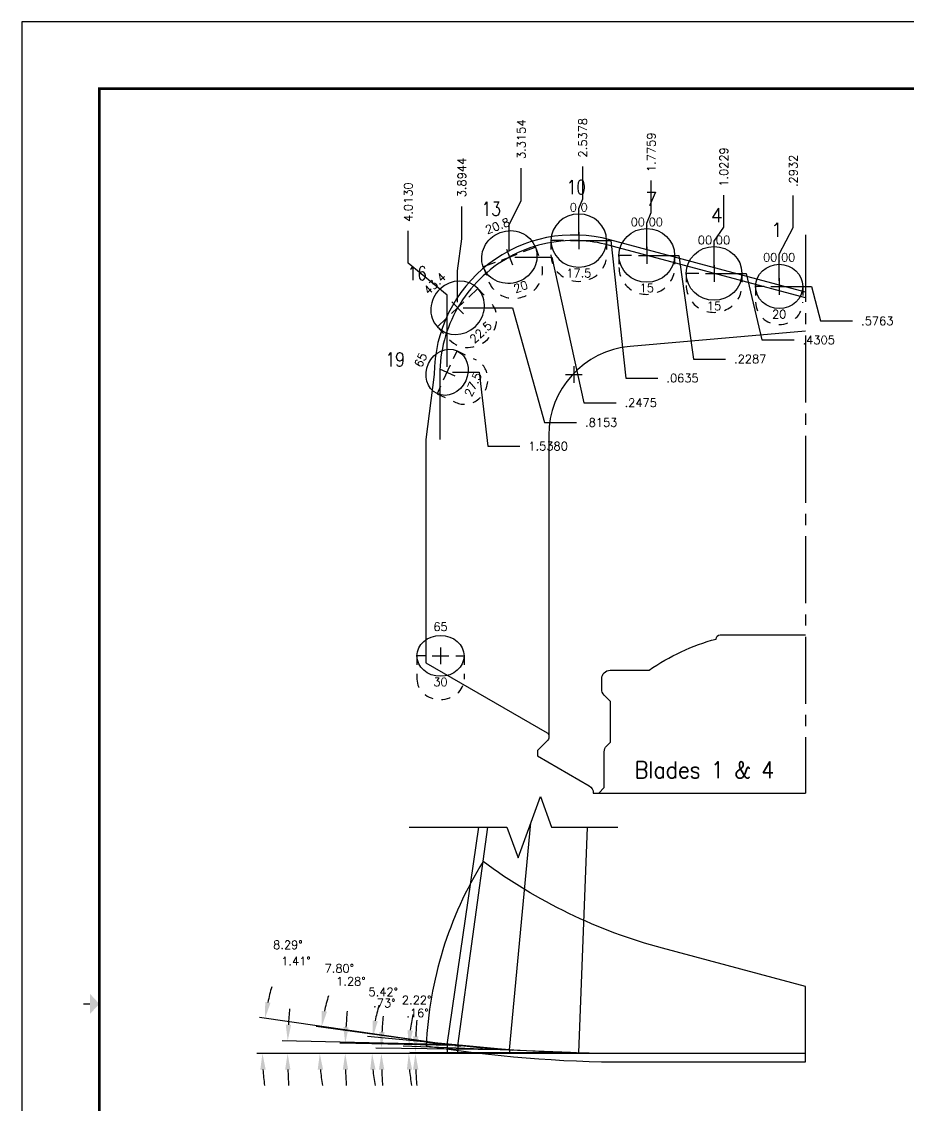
# Model space of a CAD drawing. Extents: x 72.5 to 106.5, y 4 to 26.
# Drawn here: x 72.5 to 82.43, y 13.82 to 25.96 of the extents above; entities that cross this region are included whole.
import ezdxf
from ezdxf.enums import TextEntityAlignment as Align

# ---------------------------------------------------------------- set-up
doc = ezdxf.new("R2010")
doc.units = 0
doc.header["$MEASUREMENT"] = 0
doc.header["$PDMODE"] = 3
doc.linetypes.add('CENTER2', pattern=[1.125, 0.75, -0.125, 0.125, -0.125])
doc.linetypes.add('HIDDEN2', pattern=[0.1875, 0.125, -0.0625])
doc.layers.get('0').update_dxf_attribs({"linetype": 'CONTINUOUS'})
doc.layers.get('Defpoints').update_dxf_attribs({"color": 10, "linetype": 'CONTINUOUS'})
for name, color, linetype in [('Blade1', 40, 'CONTINUOUS'), ('CLine', 5, 'CENTER2'), ('Dims', 4, 'CONTINUOUS'), ('Title Block', 7, 'CONTINUOUS')]:
    doc.layers.add(name, color=color, linetype=linetype)
doc.styles.add('RomanD', font='romand.shx', dxfattribs={"width": 0.9})
doc.styles.add('RomanS', font='romans')
doc.dimstyles.get("Standard").update_dxf_attribs({"dimtxt": 0.094, "dimasz": 0.18, "dimexe": 0.0625, "dimexo": 0.0625, "dimgap": 0.09, "dimtad": 0, "dimtih": 1, "dimtoh": 1, "dimdec": 4, "dimzin": 4, "dimdsep": 46, "dimtxsty": 'RomanS', "dimcen": 0.09, "dimazin": 1, "dimtfac": 1, "dimtdec": 4, "dimtofl": 0, "dimtmove": 0, "dimatfit": 1, "dimfxl": 1, "dimtolj": 1, "dimtzin": 0, "dimarcsym": 0})

# ---------------------------------------------------------------- blocks, each defined once
blk = doc.blocks.new('CMark')
at = {"layer": 'CLine'}
for p, q in [((-0.094, 0), (0.094, 0)), ((0, 0.094), (0, -0.094))]:
    blk.add_line(p, q, dxfattribs=at)
blk = doc.blocks.new('1613@15')
for p, q in [((-0.17, 0), (-0.312, 0)), ((0.171, 0), (0.312, 0))]:
    blk.add_line(p, q)
at = {"color": 8, "linetype": 'HIDDEN2', "ltscale": 0.5}
blk.add_line((-0.312, 0), (-0.312, -0.135), dxfattribs=at)
at = {"color": 8, "linetype": 'HIDDEN2', "ltscale": 0.5, "flags": 128}
blk.add_lwpolyline([(0.312, 0), (0.312, -0.135)], dxfattribs=at)
blk.add_ellipse((0, 0), major_axis=(-0.312, 0), ratio=0.965926, start_param=-3.141592653589793, end_param=3.141592653589793)
at = {"color": 8, "linetype": 'HIDDEN2', "ltscale": 0.5}
blk.add_ellipse((0, -0.135), major_axis=(-0.312, 0), ratio=0.965926, start_param=0, end_param=3.141593, dxfattribs=at)
blk.add_blockref('CMark', (0, 0))
at = {"style": 'RomanS'}
blk.add_text('15', height=0.094, dxfattribs=at).set_placement((0, -0.364), align=Align.MIDDLE_CENTER)
blk.add_attdef('ANG', text='', height=0.094, dxfattribs=at).set_placement((0, 0.298), align=Align.BOTTOM_CENTER)
blk = doc.blocks.new('1313@20')
for p, q in [((-0.17, 0), (-0.265, 0)), ((0.171, 0), (0.264, 0))]:
    blk.add_line(p, q)
at = {"color": 8, "linetype": 'HIDDEN2', "ltscale": 0.5}
blk.add_line((-0.265, 0), (-0.265, -0.178), dxfattribs=at)
at = {"color": 8, "linetype": 'HIDDEN2', "ltscale": 0.5, "flags": 128}
blk.add_lwpolyline([(0.264, 0), (0.264, -0.178)], dxfattribs=at)
blk.add_ellipse((0, 0), major_axis=(0.264, 0), ratio=0.939693)
at = {"color": 8, "linetype": 'HIDDEN2', "ltscale": 0.5}
blk.add_ellipse((0, -0.178), major_axis=(0.264, 0), ratio=0.939693, start_param=3.141593, end_param=6.283185, dxfattribs=at)
blk.add_blockref('CMark', (0, 0))
at = {"style": 'RomanS'}
blk.add_text('20', height=0.094, dxfattribs=at).set_placement((0, -0.311), align=Align.MIDDLE_CENTER)
blk.add_attdef('ANG', text='', height=0.094, dxfattribs=at).set_placement((0, 0.251), align=Align.BOTTOM_CENTER)
blk = doc.blocks.new('1613@17.5')
for p, q in [((-0.17, 0), (-0.312, 0)), ((0.171, 0), (0.312, 0))]:
    blk.add_line(p, q)
at = {"color": 8, "linetype": 'HIDDEN2', "ltscale": 0.5}
blk.add_line((-0.312, 0), (-0.312, -0.159), dxfattribs=at)
at = {"color": 8, "linetype": 'HIDDEN2', "ltscale": 0.5, "flags": 128}
blk.add_lwpolyline([(0.312, 0), (0.312, -0.159)], dxfattribs=at)
at = {"extrusion": (0, 0, -1)}
blk.add_ellipse((0, 0), major_axis=(-0.312, 0), ratio=0.953717, start_param=-3.141592653589793, end_param=3.141592653589793, dxfattribs=at)
at = {"color": 8, "linetype": 'HIDDEN2', "ltscale": 0.5}
blk.add_ellipse((0, -0.159), major_axis=(0.312, 0), ratio=0.953717, start_param=3.141593, end_param=6.283185, dxfattribs=at)
blk.add_blockref('CMark', (0, 0))
at = {"style": 'RomanS'}
blk.add_text('17.5', height=0.094, dxfattribs=at).set_placement((0, -0.364), align=Align.MIDDLE_CENTER)
blk.add_attdef('ANG', text='', height=0.094, dxfattribs=at).set_placement((0, 0.298), align=Align.BOTTOM_CENTER)
blk = doc.blocks.new('*D18')
at = {"layer": 'Defpoints', "color": 0, "transparency": 16777216}
for p in [(81.138, 24.01), (81.273, 23.568), (80.98, 22.992)]:
    blk.add_point(p, dxfattribs=at)
at = {"layer": 'Dims', "color": 0, "lineweight": -2, "transparency": 16777216}
for p, q in [((81.138, 23.65), (81.138, 24.01)), ((80.98, 23.352), (81.138, 23.65)), ((80.98, 23.054), (80.98, 23.352))]:
    blk.add_line(p, q, dxfattribs=at)
at = {"layer": 'Dims', "color": 0, "transparency": 16777216, "insert": (81.138, 24.286), "char_height": 0.094, "attachment_point": 5, "rotation": 90, "style": 'RomanS'}
blk.add_mtext('\\A1;.2932', dxfattribs=at)
blk = doc.blocks.new('*D19')
at = {"layer": 'Defpoints', "color": 0, "transparency": 16777216}
for p in [(80.36, 24.015), (81.273, 23.568), (80.25, 23.138)]:
    blk.add_point(p, dxfattribs=at)
at = {"layer": 'Dims', "color": 0, "lineweight": -2, "transparency": 16777216}
for p, q in [((80.36, 23.655), (80.36, 24.015)), ((80.25, 23.498), (80.36, 23.655)), ((80.25, 23.2), (80.25, 23.498))]:
    blk.add_line(p, q, dxfattribs=at)
at = {"layer": 'Dims', "color": 0, "transparency": 16777216, "insert": (80.36, 24.329), "char_height": 0.094, "attachment_point": 5, "rotation": 90, "style": 'RomanS'}
blk.add_mtext('\\A1;1.0229', dxfattribs=at)
blk = doc.blocks.new('*D20')
at = {"layer": 'Defpoints', "color": 0, "transparency": 16777216}
for p in [(79.547, 24.18), (81.273, 23.568), (79.497, 23.34)]:
    blk.add_point(p, dxfattribs=at)
at = {"layer": 'Dims', "color": 0, "lineweight": -2, "transparency": 16777216}
for p, q in [((79.547, 23.82), (79.547, 24.18)), ((79.497, 23.7), (79.547, 23.82)), ((79.497, 23.402), (79.497, 23.7))]:
    blk.add_line(p, q, dxfattribs=at)
at = {"layer": 'Dims', "color": 0, "transparency": 16777216, "insert": (79.547, 24.494), "char_height": 0.094, "attachment_point": 5, "rotation": 90, "style": 'RomanS'}
blk.add_mtext('\\A1;1.7759', dxfattribs=at)
blk = doc.blocks.new('*D21')
at = {"layer": 'Defpoints', "color": 0, "transparency": 16777216}
for p in [(78.78, 24.334), (81.273, 23.568), (78.735, 23.505)]:
    blk.add_point(p, dxfattribs=at)
at = {"layer": 'Dims', "color": 0, "lineweight": -2, "transparency": 16777216}
for p, q in [((78.78, 23.974), (78.78, 24.334)), ((78.735, 23.865), (78.78, 23.974)), ((78.735, 23.567), (78.735, 23.865))]:
    blk.add_line(p, q, dxfattribs=at)
at = {"layer": 'Dims', "color": 0, "transparency": 16777216, "insert": (78.78, 24.657), "char_height": 0.094, "attachment_point": 5, "rotation": 90, "style": 'RomanS'}
blk.add_mtext('\\A1;2.5378', dxfattribs=at)
blk = doc.blocks.new('*D22')
at = {"layer": 'Defpoints', "color": 0, "transparency": 16777216}
for p in [(81.273, 23.568), (80.98, 22.992), (81.802, 22.606)]:
    blk.add_point(p, dxfattribs=at)
at = {"layer": 'Dims', "color": 0, "lineweight": -2, "transparency": 16777216}
for p, q in [((81.042, 22.992), (81.34, 22.992)), ((81.34, 22.992), (81.442, 22.606)), ((81.442, 22.606), (81.802, 22.606))]:
    blk.add_line(p, q, dxfattribs=at)
at = {"layer": 'Dims', "color": 0, "transparency": 16777216, "insert": (82.078, 22.606), "char_height": 0.094, "attachment_point": 5, "style": 'RomanS'}
blk.add_mtext('\\A1;.5763', dxfattribs=at)
blk = doc.blocks.new('*D23')
at = {"layer": 'Defpoints', "color": 0, "transparency": 16777216}
for p in [(81.273, 23.568), (80.25, 23.138), (81.147, 22.392)]:
    blk.add_point(p, dxfattribs=at)
at = {"layer": 'Dims', "color": 0, "lineweight": -2, "transparency": 16777216}
for p, q in [((80.312, 23.138), (80.61, 23.138)), ((80.61, 23.138), (80.787, 22.392)), ((80.787, 22.392), (81.147, 22.392))]:
    blk.add_line(p, q, dxfattribs=at)
at = {"layer": 'Dims', "color": 0, "transparency": 16777216, "insert": (81.423, 22.392), "char_height": 0.094, "attachment_point": 5, "style": 'RomanS'}
blk.add_mtext('\\A1;.4305', dxfattribs=at)
blk = doc.blocks.new('*D24')
at = {"layer": 'Defpoints', "color": 0, "transparency": 16777216}
for p in [(81.273, 23.568), (79.497, 23.34), (80.379, 22.179)]:
    blk.add_point(p, dxfattribs=at)
at = {"layer": 'Dims', "color": 0, "lineweight": -2, "transparency": 16777216}
for p, q in [((79.559, 23.34), (79.857, 23.34)), ((79.857, 23.34), (80.019, 22.179)), ((80.019, 22.179), (80.379, 22.179))]:
    blk.add_line(p, q, dxfattribs=at)
at = {"layer": 'Dims', "color": 0, "transparency": 16777216, "insert": (80.655, 22.179), "char_height": 0.094, "attachment_point": 5, "style": 'RomanS'}
blk.add_mtext('\\A1;.2287', dxfattribs=at)
blk = doc.blocks.new('*D25')
at = {"layer": 'Defpoints', "color": 0, "transparency": 16777216}
for p in [(81.273, 23.568), (78.735, 23.505), (79.622, 21.965)]:
    blk.add_point(p, dxfattribs=at)
at = {"layer": 'Dims', "color": 0, "lineweight": -2, "transparency": 16777216}
for p, q in [((78.798, 23.505), (79.095, 23.505)), ((79.095, 23.505), (79.262, 21.965)), ((79.262, 21.965), (79.622, 21.965))]:
    blk.add_line(p, q, dxfattribs=at)
at = {"layer": 'Dims', "color": 0, "transparency": 16777216, "insert": (79.897, 21.965), "char_height": 0.094, "attachment_point": 5, "style": 'RomanS'}
blk.add_mtext('\\A1;.0635', dxfattribs=at)
blk = doc.blocks.new('1613@20')
for p, q in [((-0.17, 0), (-0.312, 0)), ((0.171, 0), (0.312, 0))]:
    blk.add_line(p, q)
at = {"color": 8, "linetype": 'HIDDEN2', "ltscale": 0.5}
blk.add_line((-0.312, 0), (-0.312, -0.178), dxfattribs=at)
at = {"color": 8, "linetype": 'HIDDEN2', "ltscale": 0.5, "flags": 128}
blk.add_lwpolyline([(0.312, 0), (0.312, -0.178)], dxfattribs=at)
blk.add_ellipse((0, 0), major_axis=(-0.312, 0), ratio=0.939693, start_param=-3.141592653589793, end_param=3.141592653589793)
at = {"color": 8, "linetype": 'HIDDEN2', "ltscale": 0.5}
blk.add_ellipse((0, -0.178), major_axis=(-0.312, 0), ratio=0.939693, start_param=0, end_param=3.141593, dxfattribs=at)
blk.add_blockref('CMark', (0, 0))
at = {"style": 'RomanS'}
blk.add_text('20', height=0.094, dxfattribs=at).set_placement((0, -0.356), align=Align.MIDDLE_CENTER)
blk.add_attdef('ANG', text='', height=0.094, dxfattribs=at).set_placement((0, 0.298), align=Align.BOTTOM_CENTER)
blk = doc.blocks.new('*D26')
at = {"layer": 'Defpoints', "color": 0, "transparency": 16777216}
for p in [(78.091, 24.315), (81.273, 23.568), (77.957, 23.321)]:
    blk.add_point(p, dxfattribs=at)
at = {"layer": 'Dims', "color": 0, "lineweight": -2, "transparency": 16777216}
for p, q in [((78.091, 23.955), (78.091, 24.315)), ((77.957, 23.681), (78.091, 23.955)), ((77.957, 23.383), (77.957, 23.681))]:
    blk.add_line(p, q, dxfattribs=at)
at = {"layer": 'Dims', "color": 0, "transparency": 16777216, "insert": (78.091, 24.64), "char_height": 0.094, "attachment_point": 5, "rotation": 90, "style": 'RomanS'}
blk.add_mtext('\\A1;3.3154', dxfattribs=at)
blk = doc.blocks.new('*D27')
at = {"layer": 'Defpoints', "color": 0, "transparency": 16777216}
for p in [(81.273, 23.568), (77.957, 23.321), (79.153, 21.689)]:
    blk.add_point(p, dxfattribs=at)
at = {"layer": 'Dims', "color": 0, "lineweight": -2, "transparency": 16777216}
for p, q in [((78.02, 23.321), (78.433, 23.321)), ((78.433, 23.321), (78.793, 21.689)), ((78.793, 21.689), (79.153, 21.689))]:
    blk.add_line(p, q, dxfattribs=at)
at = {"layer": 'Dims', "color": 0, "transparency": 16777216, "insert": (79.429, 21.689), "char_height": 0.094, "attachment_point": 5, "style": 'RomanS'}
blk.add_mtext('\\A1;.2475', dxfattribs=at)
blk = doc.blocks.new('1613@22.5')
for p, q in [((-0.17, 0), (-0.312, 0)), ((0.171, 0), (0.312, 0))]:
    blk.add_line(p, q)
at = {"color": 8, "linetype": 'HIDDEN2', "ltscale": 0.5}
blk.add_line((-0.312, 0), (-0.312, -0.178), dxfattribs=at)
at = {"color": 8, "linetype": 'HIDDEN2', "ltscale": 0.5, "flags": 128}
blk.add_lwpolyline([(0.312, 0), (0.312, -0.178)], dxfattribs=at)
at = {"extrusion": (0, 0, -1)}
blk.add_ellipse((0, 0), major_axis=(-0.312, 0), ratio=0.92388, start_param=-3.141592653589793, end_param=3.141592653589793, dxfattribs=at)
at = {"color": 8, "linetype": 'HIDDEN2', "ltscale": 0.5}
blk.add_ellipse((0, -0.199), major_axis=(0.312, 0), ratio=0.92388, start_param=3.141593, end_param=6.283185, dxfattribs=at)
blk.add_blockref('CMark', (0, 0))
at = {"style": 'RomanS'}
blk.add_text('22.5', height=0.094, dxfattribs=at).set_placement((0, -0.377), align=Align.MIDDLE_CENTER)
blk.add_attdef('ANG', text='', height=0.094, dxfattribs=at).set_placement((0, 0.298), align=Align.BOTTOM_CENTER)
blk = doc.blocks.new('*D28')
at = {"layer": 'Defpoints', "color": 0, "transparency": 16777216}
for p in [(77.425, 23.886), (81.273, 23.568), (77.378, 22.753)]:
    blk.add_point(p, dxfattribs=at)
at = {"layer": 'Dims', "color": 0, "lineweight": -2, "transparency": 16777216}
for p, q in [((77.425, 23.526), (77.425, 23.886)), ((77.378, 23.166), (77.425, 23.526)), ((77.378, 22.815), (77.378, 23.166))]:
    blk.add_line(p, q, dxfattribs=at)
at = {"layer": 'Dims', "color": 0, "transparency": 16777216, "insert": (77.425, 24.211), "char_height": 0.094, "attachment_point": 5, "rotation": 90, "style": 'RomanS'}
blk.add_mtext('\\A1;3.8944', dxfattribs=at)
blk = doc.blocks.new('*D29')
at = {"layer": 'Defpoints', "color": 0, "transparency": 16777216}
for p in [(81.273, 23.568), (77.378, 22.753), (78.711, 21.468)]:
    blk.add_point(p, dxfattribs=at)
at = {"layer": 'Dims', "color": 0, "lineweight": -2, "transparency": 16777216}
for p, q in [((77.441, 22.753), (77.991, 22.753)), ((77.991, 22.753), (78.351, 21.468)), ((78.351, 21.468), (78.711, 21.468))]:
    blk.add_line(p, q, dxfattribs=at)
at = {"layer": 'Dims', "color": 0, "transparency": 16777216, "insert": (78.986, 21.468), "char_height": 0.094, "attachment_point": 5, "style": 'RomanS'}
blk.add_mtext('\\A1;.8153', dxfattribs=at)
blk = doc.blocks.new('*D30')
at = {"layer": 'Defpoints', "color": 0, "transparency": 16777216}
for p in [(76.905, 14.405), (78.735, 14.408), (78.735, 14.401), (81.273, 14.401)]:
    blk.add_point(p, dxfattribs=at)
at = {"layer": 'Dims', "color": 0, "lineweight": -2, "transparency": 16777216}
for p, q in [((78.673, 14.408), (76.843, 14.413)), ((78.673, 14.401), (76.843, 14.401))]:
    blk.add_line(p, q, dxfattribs=at)
for start, end in [(175.1186, 177.48), (182.3615, 184.7229)]:
    blk.add_arc((81.273, 14.401), 4.368, start, end, dxfattribs=at)
at = {"layer": 'Dims', "color": 0, "transparency": 16777216}
for points in [[(76.939, 14.592), (76.879, 14.593), (76.905, 14.413)], [(76.879, 14.22), (76.939, 14.221), (76.905, 14.401)]]:
    blk.add_solid(points, dxfattribs=at)
at = {"layer": 'Dims', "color": 0, "transparency": 16777216, "insert": (76.929, 14.855), "char_height": 0.094, "attachment_point": 5, "style": 'RomanS'}
blk.add_mtext('\\A1;.16°', dxfattribs=at)
blk = doc.blocks.new('*D31')
at = {"layer": 'Defpoints', "color": 0, "transparency": 16777216}
for p in [(77.958, 14.443), (76.524, 14.421), (77.957, 14.401), (81.273, 14.401)]:
    blk.add_point(p, dxfattribs=at)
at = {"layer": 'Dims', "color": 0, "lineweight": -2, "transparency": 16777216}
for p, q in [((77.895, 14.443), (76.462, 14.462)), ((77.895, 14.401), (76.461, 14.401))]:
    blk.add_line(p, q, dxfattribs=at)
for start, end in [(174.9302, 177.1019), (182.1718, 184.3435)]:
    blk.add_arc((81.273, 14.401), 4.749, start, end, dxfattribs=at)
at = {"layer": 'Dims', "color": 0, "transparency": 16777216}
for points in [[(76.56, 14.64), (76.5, 14.642), (76.524, 14.461)], [(76.497, 14.22), (76.557, 14.221), (76.524, 14.401)]]:
    blk.add_solid(points, dxfattribs=at)
at = {"layer": 'Dims', "color": 0, "transparency": 16777216, "insert": (76.557, 14.965), "char_height": 0.094, "attachment_point": 5, "style": 'RomanS'}
blk.add_mtext('\\A1;.73°', dxfattribs=at)
blk = doc.blocks.new('*D32')
at = {"layer": 'Defpoints', "color": 0, "transparency": 16777216}
for p in [(77.379, 14.488), (76.119, 14.439), (77.378, 14.401), (81.273, 14.401)]:
    blk.add_point(p, dxfattribs=at)
at = {"layer": 'Dims', "color": 0, "lineweight": -2, "transparency": 16777216}
for p, q in [((77.317, 14.489), (76.058, 14.517)), ((77.316, 14.401), (76.056, 14.401))]:
    blk.add_line(p, q, dxfattribs=at)
for start, end in [(174.7145, 176.7157), (182.0011, 184.0023)]:
    blk.add_arc((81.273, 14.401), 5.154, start, end, dxfattribs=at)
at = {"layer": 'Dims', "color": 0, "transparency": 16777216}
for points in [[(76.157, 14.695), (76.097, 14.697), (76.12, 14.516)], [(76.092, 14.22), (76.152, 14.221), (76.119, 14.401)]]:
    blk.add_solid(points, dxfattribs=at)
at = {"layer": 'Dims', "color": 0, "transparency": 16777216, "insert": (76.183, 15.21), "char_height": 0.094, "attachment_point": 5, "style": 'RomanS'}
blk.add_mtext('\\A1;1.28°', dxfattribs=at)
blk = doc.blocks.new('*D33')
at = {"layer": 'Defpoints', "color": 0, "transparency": 16777216}
for p in [(76.548, 14.401), (76.831, 14.427), (78.704, 14.409), (78.766, 14.406), (79.273, 14.401)]:
    blk.add_point(p, dxfattribs=at)
at = {"layer": 'Dims', "color": 0, "lineweight": -2, "transparency": 16777216}
blk.add_line((78.641, 14.411), (76.77, 14.484), dxfattribs=at)
for start, end in [(167.8923, 172.8383), (184.946, 189.8919)]:
    blk.add_arc((78.917, 14.401), 2.086, start, end, dxfattribs=at)
at = {"layer": 'Dims', "color": 0, "transparency": 16777216}
for points in [[(76.877, 14.658), (76.817, 14.663), (76.832, 14.481)], [(76.809, 14.219), (76.868, 14.222), (76.831, 14.401)]]:
    blk.add_solid(points, dxfattribs=at)
at = {"layer": 'Dims', "color": 0, "transparency": 16777216, "insert": (76.919, 15), "char_height": 0.094, "attachment_point": 5, "style": 'RomanS'}
blk.add_mtext('\\A1;2.22°', dxfattribs=at)
blk = doc.blocks.new('*D34')
at = {"layer": 'Defpoints', "color": 0, "transparency": 16777216}
for p in [(76.421, 14.463), (77.927, 14.446), (76.548, 14.401), (77.989, 14.44), (79.273, 14.401)]:
    blk.add_point(p, dxfattribs=at)
at = {"layer": 'Dims', "color": 0, "lineweight": -2, "transparency": 16777216}
for p, q in [((77.864, 14.451), (76.367, 14.593)), ((76.485, 14.401), (76.358, 14.401))]:
    blk.add_line(p, q, dxfattribs=at)
for start, end in [(164.162, 169.3717), (185.2097, 190.4195)]:
    blk.add_arc((78.401, 14.401), 1.98, start, end, dxfattribs=at)
at = {"layer": 'Dims', "color": 0, "transparency": 16777216}
for points in [[(76.484, 14.762), (76.425, 14.77), (76.429, 14.588)], [(76.399, 14.219), (76.459, 14.222), (76.42, 14.401)]]:
    blk.add_solid(points, dxfattribs=at)
at = {"layer": 'Dims', "color": 0, "transparency": 16777216, "insert": (76.545, 15.091), "char_height": 0.094, "attachment_point": 5, "style": 'RomanS'}
blk.add_mtext('\\A1;5.42°', dxfattribs=at)
blk = doc.blocks.new('*D35')
at = {"layer": 'Defpoints', "color": 0, "transparency": 16777216}
for p in [(75.836, 14.5), (77.348, 14.492), (77.41, 14.484), (76.548, 14.401), (79.273, 14.401)]:
    blk.add_point(p, dxfattribs=at)
at = {"layer": 'Dims', "color": 0, "lineweight": -2, "transparency": 16777216}
for p, q in [((77.287, 14.5), (75.792, 14.705)), ((76.485, 14.401), (75.771, 14.401))]:
    blk.add_line(p, q, dxfattribs=at)
for start, end in [(162.7426, 167.4703), (184.7277, 189.4554)]:
    blk.add_arc((78.016, 14.401), 2.182, start, end, dxfattribs=at)
at = {"layer": 'Dims', "color": 0, "transparency": 16777216}
for points in [[(75.915, 14.869), (75.856, 14.879), (75.854, 14.697)], [(75.811, 14.219), (75.871, 14.222), (75.834, 14.401)]]:
    blk.add_solid(points, dxfattribs=at)
at = {"layer": 'Dims', "color": 0, "transparency": 16777216, "insert": (76.053, 15.354), "char_height": 0.094, "attachment_point": 5, "style": 'RomanS'}
blk.add_mtext('\\A1;7.80°', dxfattribs=at)
blk = doc.blocks.new('*D36')
at = {"layer": 'Defpoints', "color": 0, "transparency": 16777216}
for p in [(76.825, 23.614), (81.273, 23.568), (77.26, 22.03)]:
    blk.add_point(p, dxfattribs=at)
at = {"layer": 'Dims', "color": 0, "lineweight": -2, "transparency": 16777216}
for p, q in [((76.825, 23.254), (76.825, 23.614)), ((77.26, 22.894), (76.825, 23.254)), ((77.26, 22.093), (77.26, 22.894))]:
    blk.add_line(p, q, dxfattribs=at)
at = {"layer": 'Dims', "color": 0, "transparency": 16777216, "insert": (76.825, 23.936), "char_height": 0.094, "attachment_point": 5, "rotation": 90, "style": 'RomanS'}
blk.add_mtext('\\A1;4.0130', dxfattribs=at)
blk = doc.blocks.new('*D37')
at = {"layer": 'Defpoints', "color": 0, "transparency": 16777216}
for p in [(81.273, 23.568), (77.26, 22.03), (78.076, 21.203)]:
    blk.add_point(p, dxfattribs=at)
at = {"layer": 'Dims', "color": 0, "lineweight": -2, "transparency": 16777216}
for p, q in [((77.322, 22.03), (77.62, 22.03)), ((77.62, 22.03), (77.716, 21.203)), ((77.716, 21.203), (78.076, 21.203))]:
    blk.add_line(p, q, dxfattribs=at)
at = {"layer": 'Dims', "color": 0, "transparency": 16777216, "insert": (78.392, 21.203), "char_height": 0.094, "attachment_point": 5, "style": 'RomanS'}
blk.add_mtext('\\A1;1.5380', dxfattribs=at)
blk = doc.blocks.new('1313@27.5')
for p, q in [((-0.17, 0), (-0.265, 0)), ((0.171, 0), (0.264, 0))]:
    blk.add_line(p, q)
at = {"color": 8, "linetype": 'HIDDEN2', "ltscale": 0.5}
blk.add_line((-0.265, 0), (-0.265, -0.231), dxfattribs=at)
at = {"color": 8, "linetype": 'HIDDEN2', "ltscale": 0.5, "flags": 128}
blk.add_lwpolyline([(0.264, 0), (0.264, -0.238)], dxfattribs=at)
blk.add_ellipse((0, 0), major_axis=(0.264, 0), ratio=0.87192)
at = {"color": 8, "linetype": 'HIDDEN2', "ltscale": 0.5}
blk.add_ellipse((0, -0.234), major_axis=(0.264, 0), ratio=0.909731, start_param=3.126121, end_param=6.267714, dxfattribs=at)
blk.add_blockref('CMark', (0, 0))
at = {"style": 'RomanS'}
blk.add_text('27.5', height=0.094, dxfattribs=at).set_placement((0, -0.321), align=Align.MIDDLE_CENTER)
blk.add_attdef('ANG', text='', height=0.094, dxfattribs=at).set_placement((0, 0.251), align=Align.BOTTOM_CENTER)
blk = doc.blocks.new('*D82')
at = {"layer": 'Defpoints', "color": 0, "transparency": 16777216}
for p in [(75.195, 14.533), (77.236, 14.503), (77.286, 14.495), (76.548, 14.401), (79.273, 14.401)]:
    blk.add_point(p, dxfattribs=at)
at = {"layer": 'Dims', "color": 0, "lineweight": -2, "transparency": 16777216}
for p, q in [((77.174, 14.512), (75.159, 14.805)), ((76.485, 14.401), (75.13, 14.401))]:
    blk.add_line(p, q, dxfattribs=at)
for start, end in [(164.1946, 167.9525), (183.7579, 187.5159)]:
    blk.add_arc((77.937, 14.401), 2.745, start, end, dxfattribs=at)
at = {"layer": 'Dims', "color": 0, "transparency": 16777216}
for points in [[(75.282, 14.968), (75.223, 14.979), (75.221, 14.796)], [(75.168, 14.22), (75.228, 14.222), (75.192, 14.401)]]:
    blk.add_solid(points, dxfattribs=at)
at = {"layer": 'Dims', "color": 0, "transparency": 16777216, "insert": (75.477, 15.618), "char_height": 0.094, "attachment_point": 5, "style": 'RomanS'}
blk.add_mtext('\\A1;8.29°', dxfattribs=at)
blk = doc.blocks.new('*D83')
at = {"layer": 'Defpoints', "color": 0, "transparency": 16777216}
for p in [(75.474, 14.448), (77.261, 14.499), (77.26, 14.401), (81.273, 14.401)]:
    blk.add_point(p, dxfattribs=at)
at = {"layer": 'Dims', "color": 0, "lineweight": -2, "transparency": 16777216}
for p, q in [((77.199, 14.501), (75.413, 14.544)), ((77.197, 14.401), (75.411, 14.401))]:
    blk.add_line(p, q, dxfattribs=at)
for start, end in [(175.0369, 176.8154), (181.7784, 183.5569)]:
    blk.add_arc((81.273, 14.401), 5.799, start, end, dxfattribs=at)
at = {"layer": 'Dims', "color": 0, "transparency": 16777216}
for points in [[(75.513, 14.722), (75.453, 14.724), (75.475, 14.543)], [(75.446, 14.22), (75.506, 14.221), (75.474, 14.401)]]:
    blk.add_solid(points, dxfattribs=at)
at = {"layer": 'Dims', "color": 0, "transparency": 16777216, "insert": (75.567, 15.436), "char_height": 0.094, "attachment_point": 5, "style": 'RomanS'}
blk.add_mtext('\\A1;1.41°', dxfattribs=at)
blk = doc.blocks.new('COT_Dblock')
at = {"layer": 'Title Block', "color": 8}
blk.add_lwpolyline([(0, 0), (34, 0), (34, 22), (0, 22)], close=True, dxfattribs=at)
at = {"layer": 'Title Block', "const_width": 0.03}
blk.add_lwpolyline([(33.13, 21.25), (0.87, 21.25), (0.87, 0.75), (33.13, 0.75)], close=True, dxfattribs=at)
at = {"layer": 'Title Block', "const_width": 0.015}
blk.add_lwpolyline([(0.69, 11), (0.765, 11)], dxfattribs=at)
at = {"layer": 'Title Block'}
blk.add_solid([(0.765, 10.887), (0.765, 11.113), (0.87, 11)], dxfattribs=at)
at = {"layer": 'Title Block', "color": 1, "style": 'RomanS', "flags": 8}
for tag, p in [('FNAME', (0.62, 3.75)), ('REVDATE', (0.62, 2.25)), ('USER', (0.62, 0.75))]:
    blk.add_attdef(tag, text='', height=0.047, rotation=90, dxfattribs=at).set_placement(p, align=Align.BOTTOM_LEFT)
at = {"layer": 'Title Block', "color": 3, "style": 'RomanS', "flags": 8}
blk.add_attdef('DRAWN', text='', height=0.11, dxfattribs=at).set_placement((28.7, 1.984), align=Align.MIDDLE_CENTER)
for tag, p in [('DDATE', (28.356, 1.672)), ('CHECK', (28.356, 1.406)), ('MATRL', (28.356, 1.149)), ('PDATE', (28.356, 0.883)), ('SCALE', (29.896, 0.855)), ('SHEET', (32.005, 0.855))]:
    blk.add_attdef(tag, text='', height=0.094, dxfattribs=at).set_placement(p, align=Align.MIDDLE_LEFT)
at = {"layer": 'Title Block', "color": 3, "style": 'RomanD', "width": 0.9, "flags": 8}
for tag, height, p in [('TITL1', 0.125, (31.337, 1.684)), ('TITL2', 0.094, (31.337, 1.514)), ('TITL3', 0.094, (31.337, 1.374))]:
    blk.add_attdef(tag, text='', height=height, dxfattribs=at).set_placement(p, align=Align.MIDDLE_CENTER)
at = {"layer": 'Title Block', "color": 3, "style": 'RomanS', "flags": 8}
for tag, p in [('FSCM#', (30.337, 1.121)), ('DWG#', (31.81, 1.121)), ('REV#', (32.97, 1.121))]:
    blk.add_attdef(tag, text='', height=0.094, dxfattribs=at).set_placement(p, align=Align.TOP_CENTER)
blk = doc.blocks.new('1313@30')
for p, q in [((-0.17, 0), (-0.265, 0)), ((0.171, 0), (0.264, 0))]:
    blk.add_line(p, q)
at = {"color": 8, "linetype": 'HIDDEN2', "ltscale": 0.5}
blk.add_line((-0.265, 0), (-0.265, -0.26), dxfattribs=at)
at = {"color": 8, "linetype": 'HIDDEN2', "ltscale": 0.5, "flags": 128}
blk.add_lwpolyline([(0.264, 0), (0.264, -0.26)], dxfattribs=at)
blk.add_ellipse((0, 0), major_axis=(0.264, 0), ratio=0.866025)
at = {"color": 8, "linetype": 'HIDDEN2', "ltscale": 0.5}
blk.add_ellipse((0, -0.26), major_axis=(0.264, 0), ratio=0.866025, start_param=3.141593, end_param=6.283185, dxfattribs=at)
blk.add_blockref('CMark', (0, 0))
at = {"style": 'RomanS'}
blk.add_text('30', height=0.094, dxfattribs=at).set_placement((0, -0.292), align=Align.MIDDLE_CENTER)
blk.add_attdef('ANG', text='', height=0.094, dxfattribs=at).set_placement((0, 0.251), align=Align.BOTTOM_CENTER)

msp = doc.modelspace()

# ---------------------------------------------------------------- linework, layer by layer
at = {"color": 3}
for p, q in [((77.26108, 14.49903), (77.6159, 16.93437)), ((77.37939, 14.48777), (77.71462, 16.93437)), ((77.95775, 14.44258), (78.19886, 16.98451)), ((78.73506, 14.40758), (78.83283, 16.93437)), ((77.34843, 14.49201), (77.41035, 14.48352)), ((77.92664, 14.44553), (77.98886, 14.43963)), ((78.70384, 14.40878), (78.76629, 14.40637))]:
    msp.add_line(p, q, dxfattribs=at)
msp.add_line((77.23634, 14.50264), (77.28582, 14.49543))
at = {"color": 5}
msp.add_line((79.27284, 14.40055), (76.54762, 14.40055), dxfattribs=at)
at = {"flags": 128}
for points in [[(81.27284, 22.92835), (79.0835, 23.51498, 0.49314543), (77.11659, 22.00572), (77.02284, 21.27705), (77.02284, 18.77705), (78.38222, 17.99222, -0.26794919), (78.39784, 17.96515), (78.39784, 17.93364, -0.19891237), (78.38869, 17.91154), (78.27284, 17.79569), (78.27284, 17.73319), (78.85097, 17.39941, -0.26794919), (78.89784, 17.31822), (78.95784, 17.31822), (81.27284, 17.31822)], [(81.27284, 22.49085), (79.31069, 22.31918, 0.38887873), (78.39784, 21.32299), (78.39784, 17.96515)], [(78.95784, 17.31822), (79.02034, 17.38072), (79.02034, 17.77939, -0.19891237), (79.0478, 17.84568), (79.09049, 17.88837), (79.09049, 18.34432), (79.01905, 18.41577, -0.19891237), (78.99159, 18.48206), (78.99159, 18.59947, -0.41421356), (79.08534, 18.69322), (79.52284, 18.69322, -0.08748866), (80.27284, 19.04295, -0.41421356), (80.31973, 19.08984), (81.27284, 19.08984)]]:
    msp.add_lwpolyline(points, format="xyb", dxfattribs=at)
msp.add_lwpolyline([(76.83485, 16.93437), (77.93061, 16.93437), (78.05561, 16.59093), (78.30561, 17.2778), (78.43061, 16.93437), (79.17232, 16.93437)], dxfattribs=at)
msp.add_lwpolyline([(81.27284, 14.3068), (81.27284, 14.40055), (81.27284, 15.15055), (79.67284, 15.57927, -0.09456838), (77.66355, 16.5508, 0.1290996), (77.02671, 14.48816, 0.04030534), (79.27284, 14.3068)], format="xyb", close=True, dxfattribs=at)
at = {"color": 3}
for radius, start in [(4.01297, 178.593824), (3.89443, 178.716813), (3.31536, 179.273715), (2.53779, 179.841476)]:
    msp.add_arc((81.27284, 14.40055), radius, start, 180, dxfattribs=at)
at = {"layer": 'CLine'}
msp.add_line((81.27284, 23.56822), (81.27284, 17.31822), dxfattribs=at)
msp.add_line((81.27284, 23.56822), (81.27284, 17.31822), dxfattribs=at)
at = {"layer": 'CLine', "color": 1, "linetype": 'ByBlock'}
msp.add_line((81.27284, 14.40055), (79.27284, 14.40055), dxfattribs=at)
at = {"layer": 'CLine', "color": 1, "linetype": 'ByBlock', "flags": 128}
for points in [[(81.27284, 22.86364), (79.06732, 23.45461, 0.05617981), (78.73505, 23.50468, 0.13562119), (77.95748, 23.32074, 0.13773803), (77.37842, 22.75288, 0.13109595), (77.17909, 22.00572), (77.17909, 21.27705)], [(79.27284, 14.40055, -0.02730264), (77.02836, 14.52321, -2.14279279)]]:
    msp.add_lwpolyline(points, format="xyb", dxfattribs=at)

# ---------------------------------------------------------------- block references
for name, p in [('COT_Dblock', (72.49537, 3.9569)), ('CMark', (78.67909, 22.00572))]:
    msp.add_blockref(name, p)
at = {"layer": 'Blade1'}
for name, p, values in [('1613@17.5', (78.73505, 23.50468), {'ANG': '0.0'}), ('1613@15', (79.49693, 23.3395), {'ANG': '00.00'}), ('1613@15', (80.24993, 23.13773), {'ANG': '00.00'}), ('1313@20', (80.97967, 22.99189), {'ANG': '00.00'}), ('1313@30', (77.18624, 18.85422), {'ANG': '65'})]:
    msp.add_blockref(name, p, dxfattribs=at).add_auto_attribs(values)
for name, p, rotation, values in [('1613@20', (77.95748, 23.32074), 20.8, {'ANG': '20.8'}), ('1613@22.5', (77.37842, 22.75288), 43.4, {'ANG': '43.4'}), ('1313@27.5', (77.25987, 22.0302), 65, {'ANG': '65'})]:
    msp.add_blockref(name, p, dxfattribs=dict(at, rotation=rotation)).add_auto_attribs(values)

# ---------------------------------------------------------------- texts
at = {"layer": 'Blade1', "style": 'RomanS', "width": 0.8}
for s, p in [('10', (78.70755, 24.10393)), ('13', (77.7551, 23.86075)), ('16', (76.92584, 23.13855)), ('19', (76.67873, 22.17219))]:
    msp.add_text(s, height=0.15625, dxfattribs=at).set_placement(p, align=Align.MIDDLE_CENTER)
at = {"layer": 'Blade1', "style": 'RomanS'}
for s, p in [('7', (79.5472, 23.97084)), ('4', (80.27848, 23.79001)), ('1', (80.95508, 23.62535))]:
    msp.add_text(s, height=0.15625, dxfattribs=at).set_placement(p, align=Align.MIDDLE_CENTER)
at = {"layer": 'Dims', "style": 'RomanS', "width": 0.9}
msp.add_text('Blades 1 & 4', height=0.1875, dxfattribs=at).set_placement((79.36175, 17.48366))

# ---------------------------------------------------------------- dimensions: what is measured, and where the dimension line sits
at = {"layer": 'Dims'}
for feature_location, offset, dtype, picture, middle in [((77.95748, 23.32074), (0.13362, 0.99474), 1, '*D26', (78.0911, 24.64049)), ((78.73505, 23.50468), (0.04457, 0.82958), 1, '*D21', (78.77962, 24.65702)), ((79.49693, 23.3395), (0.04982, 0.84038), 1, '*D20', (79.54675, 24.49369)), ((80.24993, 23.13773), (0.11027, 0.87749), 1, '*D19', (80.36021, 24.32903)), ((77.37842, 22.75288), (0.04622, 1.13338), 1, '*D28', (77.42463, 24.21126)), ((80.97967, 22.99189), (0.15795, 1.01818), 1, '*D18', (81.13763, 24.28584)), ((77.25987, 22.0302), (-0.43503, 1.5834), 1, '*D36', (76.82484, 23.93636)), ((77.25987, 22.0302), (0.81656, -0.82731), 0, '*D37', (78.39248, 21.20289)), ((77.37842, 22.75288), (1.33228, -1.28524), 0, '*D29', (78.98645, 21.46764)), ((77.95748, 23.32074), (1.19586, -1.63221), 0, '*D27', (79.4291, 21.68853)), ((78.73505, 23.50468), (0.88666, -1.53977), 0, '*D25', (79.89748, 21.96491)), ((79.49693, 23.3395), (0.88246, -1.161), 0, '*D24', (80.65515, 22.1785)), ((80.24993, 23.13773), (0.89684, -0.74564), 0, '*D23', (81.42253, 22.39209)), ((80.97967, 22.99189), (0.82278, -0.38622), 0, '*D22', (82.07821, 22.60568))]:
    dim = msp.add_ordinate_dim(feature_location=feature_location, offset=offset, dtype=dtype, origin=(81.27284, 23.56822), dimstyle='Standard', dxfattribs=at)
    dim.commit()
    dim.dimension.update_dxf_attribs({"geometry": picture, "text_midpoint": middle})
for base, line1, line2, picture, middle in [((75.1953, 14.53288), ((79.27284, 14.40055), (76.54762, 14.40055)), ((77.23634, 14.50264), (77.28582, 14.49543)), '*D82', (75.47664, 15.61754)), ((75.836083, 14.499564), ((79.272843, 14.400554), (76.547622, 14.400554)), ((77.348433, 14.492008), (77.410354, 14.483524)), '*D35', (76.053108, 15.353891)), ((76.42148, 14.46297), ((79.27284, 14.40055), (76.54762, 14.40055)), ((77.92664, 14.44553), (77.98886, 14.43963)), '*D34', (76.54465, 15.09071)), ((76.830879, 14.427441), ((79.272843, 14.400554), (76.547622, 14.400554)), ((78.703837, 14.408784), (78.76629, 14.406368)), '*D33', (76.918569, 14.999569))]:
    dim = msp.add_angular_dim_2l(base=base, line1=line1, line2=line2, dimstyle='Standard', dxfattribs=at)
    dim.commit()
    dim.dimension.update_dxf_attribs({"geometry": picture, "text_midpoint": middle, "dimtype": 162})
for base, p1, p2, picture, middle in [((75.47378, 14.448), (77.26108, 14.49903), (77.25987, 14.40055), '*D83', (75.56678, 15.43604)), ((76.11904, 14.43903), (77.37939, 14.48777), (77.37842, 14.40055), '*D32', (76.18279, 15.20962)), ((76.52383, 14.42062), (77.95775, 14.44258), (77.95748, 14.40055), '*D31', (76.5574, 14.96463)), ((76.9052, 14.40458), (78.73506, 14.40758), (78.73505, 14.40055), '*D30', (76.92893, 14.85523))]:
    dim = msp.add_angular_dim_3p(base=base, center=(81.27284, 14.40055), p1=p1, p2=p2, dimstyle='Standard', dxfattribs=at)
    dim.commit()
    dim.dimension.update_dxf_attribs({"geometry": picture, "text_midpoint": middle, "dimtype": 165})

doc.saveas('drawing.dxf')
